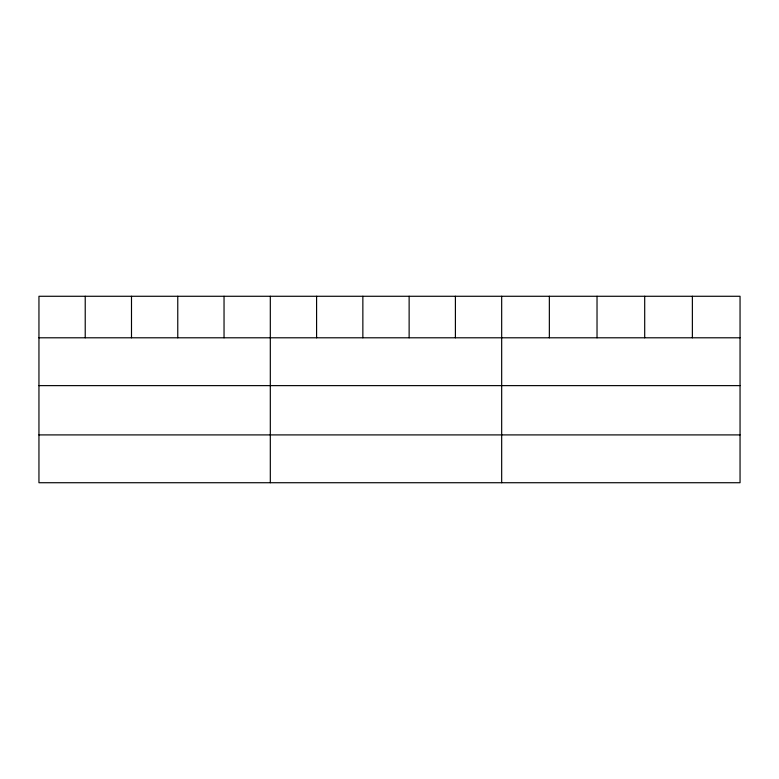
<?xml version="1.0" encoding="UTF-8"?>
<svg xmlns="http://www.w3.org/2000/svg" width="779" height="779" viewBox="0 0 779 779"><rect width="100%" height="100%" fill="white"/><g stroke="black" fill="none" stroke-linecap="round" stroke-linejoin="round"><path stroke-width="1.17" d="M740.05 385.624L740.05 296.273L38.95 296.273L38.95 482.727L740.05 482.727L740.05 385.624L38.95 385.624M38.95 337.794L740.05 337.794M38.95 434.906L740.05 434.906M692.375 296.273L692.375 337.794M644.7 296.273L644.7 337.794M597.026 296.273L597.026 337.794M549.351 296.273L549.351 337.794M501.676 296.273L501.676 482.727M455.403 296.273L455.403 337.794M409.131 296.273L409.131 337.794M362.858 296.273L362.858 337.794M316.586 296.273L316.586 337.794M270.313 296.273L270.313 482.727M224.04 296.273L224.04 337.794M177.768 296.273L177.768 337.794M131.495 296.273L131.495 337.794M85.223 296.273L85.223 337.794"/></g></svg>
